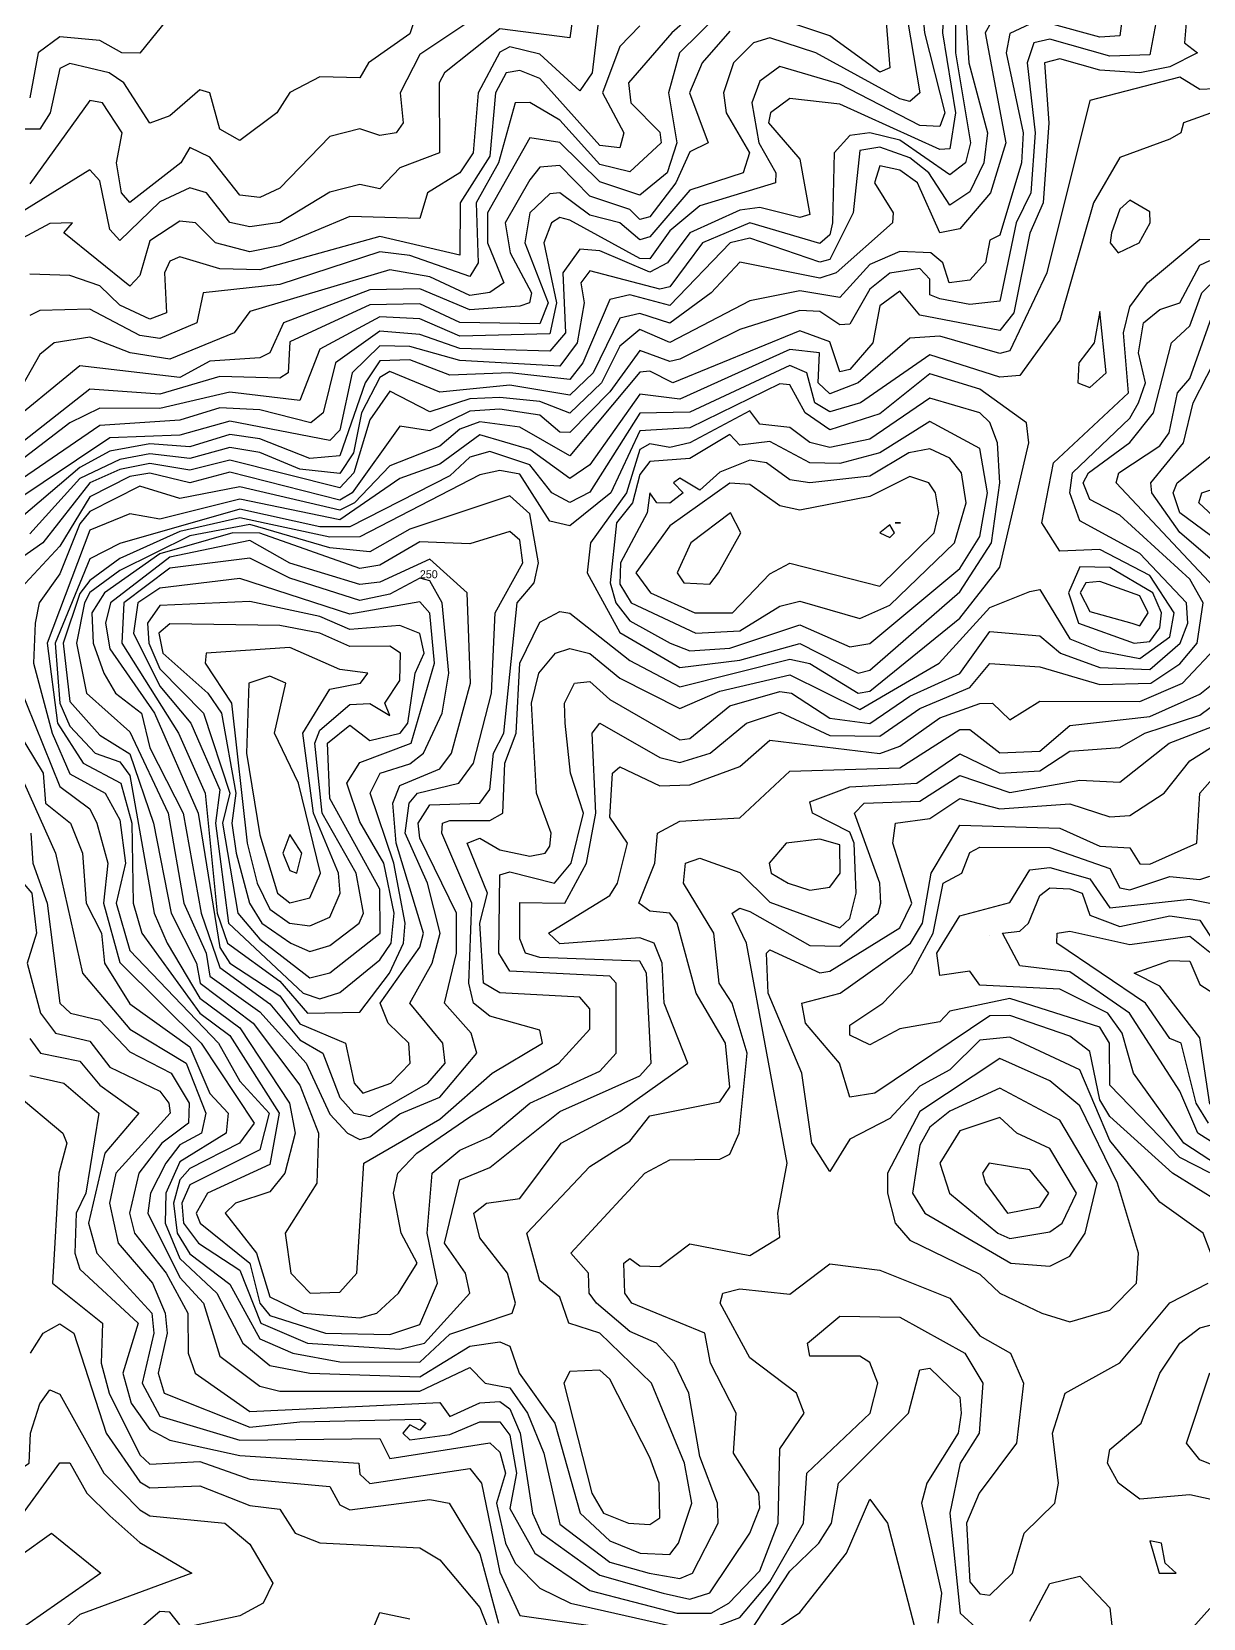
# Model space of a CAD drawing. Header units: metres. Extents: x 310028 to 360472, y 4137098 to 4159193.
# Drawn here: x 314425 to 316183, y 4144065 to 4146444 of the extents above; entities that cross this region are included whole.
import ezdxf

# ---------------------------------------------------------------- set-up
doc = ezdxf.new("R2010")
doc.units = ezdxf.units.M
for name, color, linetype in [('CONTOUR', 254, 'Continuous'), ('CONTOUR_INDEX', 33, 'Continuous'), ('CONTOUR_LABELS', 7, 'Continuous')]:
    doc.layers.add(name, color=color, linetype=linetype)

msp = doc.modelspace()

# ---------------------------------------------------------------- linework, layer by layer
at = {"layer": 'CONTOUR'}
for points, elevation in [([(315697.3, 4146577.5), (315712.5, 4146390.2), (315697.5, 4146383.3), (315622.5, 4146438.2), (315532.5, 4146467.8)], 90), ([(315756.5, 4146532.5), (315764.7, 4146442.5), (315795, 4146322.5), (315787.5, 4146301.9), (315757.5, 4146303.7), (315637.5, 4146365.3), (315547.5, 4146391.8), (315517.5, 4146369.9), (315505.6, 4146337.5), (315516, 4146277.5), (315541.4, 4146232.5), (315541, 4146217.5), (315427.5, 4146182.9), (315382.5, 4146145.5), (315352.5, 4146103.8), (315337.5, 4146103.9), (315232.5, 4146161.7), (315217.5, 4146165.6), (315205.2, 4146157.5), (315193.7, 4146127.5), (315212.3, 4146037.5), (315202.5, 4145991.1), (315067.5, 4145987.8), (315007.5, 4146013.4), (314947.5, 4146016.8), (314857.5, 4145967.9), (314827.5, 4145891.2), (314722.5, 4145903.7), (314617.5, 4145879.3), (314527.5, 4145879.7), (314482.5, 4145857.7), (314392.5, 4145788.6)], 110), ([(315793.9, 4146502.5), (315791.7, 4146442.5), (315811.1, 4146322.5), (315802.5, 4146268.7), (315787.5, 4146267.6), (315637.5, 4146335.4), (315562.5, 4146344), (315533.6, 4146322.5), (315530.7, 4146307.5), (315577.5, 4146253.2), (315592.5, 4146169.9), (315577.5, 4146165.6), (315517.5, 4146180.8), (315487.5, 4146176.6), (315412.5, 4146142.7), (315379.2, 4146097.5), (315352.5, 4146083.8), (315277.5, 4146115.6), (315247.5, 4146118.2), (315222, 4146082.5), (315226, 4145992.5), (315202.5, 4145965.3), (315067.5, 4145969.2), (315007.5, 4145990.2), (314947.5, 4145995), (314881, 4145947.5), (314862.4, 4145872.5), (314844, 4145857.5), (314767.5, 4145877.3), (314707.5, 4145880), (314647.5, 4145861.6), (314527.5, 4145853.7), (314392.5, 4145761.3)], 120), ([(315244.2, 4146517.5), (315232.5, 4146435), (315127.5, 4146448.3), (315044.4, 4146382.5), (315036.3, 4146367.5), (315037.2, 4146262.5), (314977.5, 4146240.3), (314947.5, 4146208.5), (314917.5, 4146215), (314872.5, 4146203.6), (314797.5, 4146158.3), (314752.5, 4146151.5), (314722.5, 4146158.3), (314687.5, 4146202.5), (314662.5, 4146210), (314617.5, 4146188.9), (314557.5, 4146131.1), (314542.5, 4146147.8), (314527.5, 4146220.4), (314512.5, 4146237.3), (314407.5, 4146172.2)], 40), ([(316065.9, 4146502.5), (316057.5, 4146437.8), (316027.5, 4146435.9), (315952.5, 4146456.3)], 160), ([(315442.5, 4146492.8), (315385.4, 4146442.5), (315320.5, 4146367.5), (315324, 4146337.5), (315367.5, 4146293.4), (315369.5, 4146277.5), (315322.5, 4146233.9), (315277.5, 4146245.1), (315217.5, 4146311.5), (315172.5, 4146338), (315150.6, 4146337.5), (315125.6, 4146247.5), (315092.2, 4146187.5), (315094.9, 4146097.5), (315082.5, 4146077.2), (314992.5, 4146108.5), (314947.5, 4146114.3), (314797.5, 4146065.3), (314682.3, 4146052.5), (314673, 4146007.5), (314617.5, 4145984.3), (314587.5, 4145988.4), (314512.5, 4146028.1), (314437.5, 4146026.3), (314422.5, 4146018.5)], 70), ([(315922.5, 4146455.4), (315892.5, 4146441.4), (315887.1, 4146412.5), (315912.3, 4146292.5), (315909.9, 4146247.5), (315877.5, 4146139.2), (315862.5, 4146131.5), (315855.9, 4146097.5), (315832.5, 4146071.6), (315801.6, 4146067.5), (315792.1, 4146097.5), (315774.2, 4146112.5), (315727.5, 4146114.5), (315682.5, 4146095), (315637.5, 4146045.8), (315577.5, 4146055.5), (315502.5, 4146040.6), (315382.5, 4145978.1), (315337.5, 4145997.5), (315307.5, 4145972.5), (315280.2, 4145917.5), (315232.5, 4145872), (315187.5, 4145889.9), (315127.5, 4145895.9), (315082.5, 4145893.8), (315022.5, 4145874), (314962.5, 4145905.4), (314932.5, 4145862.4), (314908.4, 4145782.5), (314887.5, 4145760.1), (314722.5, 4145801.9), (314662.5, 4145786.9), (314602.5, 4145796.5), (314557.5, 4145787.5), (314512.3, 4145767.5), (314442, 4145677.5), (314377.4, 4145632.5)], 160), ([(315810.9, 4146472.5), (315811.2, 4146412.5), (315833.7, 4146277.5), (315826.1, 4146247.5), (315802.5, 4146229.7), (315727.5, 4146281.5), (315682.5, 4146292.7), (315652.5, 4146288.6), (315629.1, 4146262.5), (315626.4, 4146157.5), (315622.5, 4146139.5), (315607.5, 4146126.6), (315502.5, 4146157.4), (315431.3, 4146127.5), (315382.5, 4146061.6), (315367.5, 4146058.3), (315262.5, 4146085.4), (315249.2, 4146067.5), (315254.1, 4146037.5), (315243.6, 4145977.5), (315217.5, 4145942.8), (315067.5, 4145951), (314992.5, 4145972.1), (314947.5, 4145973), (314906.2, 4145932.5), (314887.5, 4145846.9), (314872.5, 4145831.2), (314722.5, 4145860.2), (314647.5, 4145839.4), (314542.5, 4145835.2), (314392.5, 4145734.9)], 130), ([(315826.9, 4146457.5), (315830.8, 4146397.5), (315859.1, 4146292.5), (315853.7, 4146247.5), (315832.5, 4146204.1), (315802.5, 4146184.3), (315771.1, 4146232.5), (315742.5, 4146255.1), (315697.5, 4146271.1), (315667.5, 4146265.9), (315657.5, 4146172.5), (315622.5, 4146102.4), (315607.5, 4146098.7), (315502.5, 4146134.8), (315473, 4146127.5), (315382.5, 4146033.6), (315322.5, 4146049.5), (315292.5, 4146042.4), (315251.8, 4145947.5), (315232.5, 4145922.8), (315142.5, 4145932.8), (315052.5, 4145928.9), (314992.5, 4145951.9), (314947.5, 4145950.4), (314925.6, 4145917.5), (314887.5, 4145808.3), (314842.5, 4145804.2), (314767.5, 4145833.8), (314722.5, 4145840.2), (314662.5, 4145821.9), (314602.5, 4145826.4), (314542.5, 4145815.4), (314497.5, 4145790.5), (314392.5, 4145701.1)], 140), ([(316111.7, 4146457.5), (316102.5, 4146409.3), (316042.5, 4146407.6), (315952.5, 4146432.8), (315928.7, 4146427.5), (315918.3, 4146397.5), (315930.3, 4146292.5), (315924.2, 4146202.5), (315901.9, 4146157.5), (315877.5, 4146040.1), (315832.5, 4146035.1), (315787.5, 4146043.7), (315772.5, 4146049.4), (315772.5, 4146073), (315757.5, 4146088.9), (315712.5, 4146081.9), (315682.5, 4146057.9), (315652.5, 4146005.4), (315637.5, 4146004.5), (315607.5, 4146024.8), (315577.5, 4146025.9), (315487.5, 4145997.8), (315397.5, 4145953), (315382.5, 4145949.7), (315337.5, 4145966.3), (315292.5, 4145904.3), (315232.5, 4145843.3), (315217.5, 4145843.8), (315187.5, 4145869.4), (315127.5, 4145878), (315082.5, 4145875.3), (315022.5, 4145845.9), (314977.5, 4145852.9), (314905.9, 4145752.5), (314887.5, 4145741.9), (314722.5, 4145783.7), (314662.5, 4145767.6), (314602.5, 4145782.1), (314572.5, 4145777.2), (314512.5, 4145746.8), (314467.5, 4145672.7), (314402.6, 4145602.5)], 170), ([(315457.5, 4146471.9), (315396.8, 4146412.5), (315380.4, 4146352.5), (315392.8, 4146277.5), (315378.4, 4146232.5), (315337.5, 4146199.1), (315277.5, 4146219.3), (315217.5, 4146278.3), (315172.5, 4146284.9), (315109, 4146172.5), (315109.2, 4146127.5), (315133.7, 4146067.5), (315112.5, 4146053.2), (315082.5, 4146048.8), (315022.5, 4146076.4), (314962.5, 4146087.1), (314752.5, 4146024.8), (314728.9, 4145992.5), (314632.5, 4145953.1), (314572.9, 4145962.5), (314512.5, 4145985.9), (314458.8, 4145977.5), (314437.5, 4145960.2), (314404.8, 4145902.5)], 80), ([(315002.8, 4146472.5), (314992.5, 4146441), (314930.5, 4146397.5), (314917.5, 4146375), (314857.5, 4146376.6), (314812.5, 4146353.1), (314792.9, 4146322.5), (314737.5, 4146281.2), (314707.5, 4146297.9), (314692.5, 4146352.5), (314677.5, 4146356.9), (314632.5, 4146318.2), (314602.5, 4146306.8), (314563.6, 4146367.5), (314541.5, 4146382.5), (314482.5, 4146396.6), (314467.5, 4146389.2), (314452.8, 4146322.5), (314437.5, 4146298), (314407.5, 4146298.1)], 20), ([(314636.3, 4146472.5), (314587.5, 4146412.1), (314560.3, 4146412.5), (314527.5, 4146431.2), (314467.5, 4146436.6), (314434.8, 4146412.5), (314422.5, 4146345.1)], 10), ([(315097.5, 4146470.1), (315007.5, 4146409.8), (314977.8, 4146352.5), (314982.4, 4146307.5), (314972.1, 4146292.5), (314947.5, 4146288.4), (314917.5, 4146298.7), (314872.5, 4146287), (314797.5, 4146209.6), (314767.5, 4146195.7), (314737.5, 4146198.9), (314692.5, 4146256.1), (314662.5, 4146270.4), (314649, 4146247.5), (314572.5, 4146188), (314559.9, 4146202.5), (314552.3, 4146247.5), (314560.8, 4146292.5), (314531.6, 4146337.5), (314512.5, 4146341.1), (314422.5, 4146216.1)], 30), ([(315337.5, 4146452.8), (315307.5, 4146421.9), (315281.7, 4146352.5), (315313.5, 4146292.5), (315307.5, 4146270.1), (315277.5, 4146273.7), (315187.5, 4146373.8), (315157.5, 4146386.1), (315136.9, 4146382.5), (315121.2, 4146352.5), (315112.5, 4146257.6), (315068.2, 4146187.5), (315067.5, 4146109.2), (314947.5, 4146137.2), (314767.5, 4146087.3), (314707.5, 4146088.6), (314647.5, 4146106.7), (314632.5, 4146099.9), (314624.7, 4146082.5), (314627.6, 4146022.5), (314602.5, 4146013), (314557.5, 4146034.2), (314527.5, 4146063.1), (314482.5, 4146078.7), (314422.5, 4146080.8)], 60), ([(316157.1, 4146457.5), (316154.5, 4146427.5), (316174.1, 4146412.5), (316132.5, 4146391.3), (316087.5, 4146382.3), (316027.5, 4146386.5), (315967.5, 4146403.3), (315944.5, 4146397.5), (315951.2, 4146307.5), (315942.3, 4146187.5), (315922.5, 4146142.2), (315898.5, 4146022.5), (315877.5, 4145995.9), (315757.5, 4146019.3), (315727.5, 4146055.3), (315697.5, 4146033.2), (315686.8, 4145977.5), (315652.5, 4145937.6), (315637.5, 4145933.9), (315622.5, 4145979.3), (315577.5, 4145995.6), (315387.2, 4145917.5), (315352.5, 4145935.3), (315337.5, 4145933.8), (315232.5, 4145808.1), (315157.5, 4145851.1), (315097.5, 4145859.4), (315067.5, 4145848.4), (315037.5, 4145822.9), (314962.5, 4145793.3), (314909.7, 4145737.5), (314887.5, 4145726.5), (314737.5, 4145761.7), (314647.5, 4145744.3), (314587.5, 4145762.7), (314512.5, 4145724.9), (314497.5, 4145706), (314467.5, 4145631.3), (314436.4, 4145587.5), (314430.4, 4145557.5), (314428.1, 4145497.5), (314456.1, 4145392.5), (314482.5, 4145331.4), (314535.5, 4145302.5), (314557.5, 4145262.3), (314566.2, 4145197.5), (314552.2, 4145137.5), (314572.5, 4145066.3), (314705.5, 4144927.5), (314737.5, 4144870.4), (314781.6, 4144822.5), (314767.5, 4144767.6), (314662.5, 4144714.8), (314650.5, 4144687.5), (314653.1, 4144657.5), (314675.6, 4144627.5), (314737.5, 4144587), (314769.1, 4144507.5), (314838.8, 4144477.5)], 180), ([(315472.5, 4146445.2), (315430.8, 4146397.5), (315412.2, 4146352.5), (315439.8, 4146277.5), (315412.5, 4146264.1), (315391.6, 4146217.5), (315352.5, 4146166.5), (315337.5, 4146162.8), (315322.5, 4146177.5), (315262.5, 4146197.7), (315217.5, 4146243.6), (315187.5, 4146241.2), (315172.5, 4146222), (315135.5, 4146157.5), (315142.8, 4146112.5), (315175.2, 4146052.5), (315171.9, 4146037.5), (315157.5, 4146032.8), (315082.5, 4146027.1), (315007.5, 4146058.8), (314932.5, 4146057.1), (314803, 4146007.5), (314782.5, 4145962.7), (314767.5, 4145955.3), (314692.5, 4145949.9), (314647.5, 4145925.8), (314497.5, 4145942.9), (314377.5, 4145845.1)], 90), ([(316222.5, 4146359.4), (316177.5, 4146357.7), (316147.5, 4146376.1), (316012.5, 4146340.9), (315947.9, 4146082.5), (315892.5, 4145965.7), (315877.5, 4145961.7), (315787.5, 4145987.4), (315742.5, 4145984.7), (315664.9, 4145917.5), (315622.5, 4145901.2), (315605.1, 4145917.5), (315607.2, 4145962.5), (315562.5, 4145967.6), (315397.5, 4145893.4), (315337.5, 4145900.5), (315262.5, 4145794.6), (315232.5, 4145774.1), (315172.5, 4145817.6), (315097.5, 4145839.5), (315037.5, 4145795.8), (314977.5, 4145774.2), (314887.5, 4145712.4), (314737.5, 4145743), (314617.5, 4145713.4), (314572.5, 4145721.1), (314512.5, 4145696.5), (314448.6, 4145527.5), (314464, 4145407.5), (314502.3, 4145347.5), (314559.2, 4145317.5), (314575.6, 4145257.5), (314577.6, 4145137.5), (314590.3, 4145092.5), (314677.5, 4144972.6), (314722.5, 4144939), (314796.5, 4144822.5), (314782.5, 4144745.3), (314689.1, 4144702.5), (314672.1, 4144672.5), (314677.9, 4144657.5), (314752.4, 4144597.5), (314767.5, 4144537.7), (314782.5, 4144518.9), (314866, 4144492.5)], 190), ([(316055.2, 4146112.5), (316086.4, 4146127.5), (316103.1, 4146157.5), (316102.5, 4146174.3), (316072.5, 4146191.7), (316057.5, 4146177.9), (316045.1, 4146142.5), (316043, 4146127.5), (316055.2, 4146112.5)], 210), ([(314866, 4144492.5), (314962.5, 4144490.6), (315007.5, 4144505.7), (315034.1, 4144567.5), (315018.4, 4144642.5), (315026.1, 4144732.5), (315067.5, 4144766.9), (315112.5, 4144786.9), (315172.5, 4144837.5), (315277.5, 4144885.3), (315302.2, 4144912.5), (315302.1, 4145017.5), (315292.5, 4145027.8), (315142.5, 4145035.4), (315126.2, 4145062.5), (315127.5, 4145179.7), (315142.5, 4145184.3), (315209.5, 4145167.5), (315234.4, 4145197.5), (315252.9, 4145272.5), (315233.3, 4145332.5), (315225.5, 4145407.5), (315224.6, 4145437.5), (315239.4, 4145467.5), (315262.5, 4145470), (315292.5, 4145442.7), (315397.5, 4145382.3), (315412.5, 4145384.5), (315472.5, 4145433.3), (315547.5, 4145455), (315564.9, 4145452.5), (315622.5, 4145415), (315682.5, 4145406.9), (315742.5, 4145447.6), (315817.5, 4145481.9), (315862.5, 4145544.8), (315937.5, 4145538.1), (315968.6, 4145512.5), (316027.5, 4145491), (316102.5, 4145487.9), (316148, 4145527.5), (316159.4, 4145557.5), (316157.5, 4145587.5), (316087.5, 4145661.5), (315997.5, 4145710.5), (315982.6, 4145752.5), (315986.4, 4145782.5), (316072.5, 4145864.9), (316085.4, 4145887.5), (316096.2, 4145917.5), (316085.3, 4145962.5), (316093.2, 4146007.5), (316117.5, 4146027.8), (316147.5, 4146037.4), (316177.5, 4146094), (316192.5, 4146101.2)], 190), ([(314838.8, 4144477.5), (314977.5, 4144468.7), (315014.6, 4144477.5), (315082.7, 4144552.5), (315075.8, 4144582.5), (315044.7, 4144627.5), (315067.5, 4144722.6), (315112.5, 4144741.1), (315217.5, 4144824.7), (315337.5, 4144878.5), (315354.4, 4144897.5), (315347.3, 4145032.5), (315337.5, 4145050.4), (315187.5, 4145055.9), (315166.2, 4145062.5), (315157.5, 4145084), (315157.5, 4145138.3), (315224.9, 4145137.5), (315257.3, 4145197.5), (315271.5, 4145272.5), (315266, 4145392.5), (315277.5, 4145407.2), (315367.5, 4145355.7), (315397.5, 4145348.2), (315443, 4145362.5), (315497.4, 4145407.5), (315547.5, 4145423.9), (315622.5, 4145388.9), (315697.5, 4145387.9), (315757.5, 4145429.4), (315832.5, 4145460.7), (315862.5, 4145496.8), (315937.5, 4145491.7), (316027.5, 4145465.3), (316103.9, 4145467.5), (316147.5, 4145496.2), (316173.3, 4145527.5), (316182.7, 4145587.5), (316162.5, 4145623), (316057.5, 4145719), (316012.5, 4145742.9), (316002.7, 4145767.5), (316010.3, 4145782.5), (316072.5, 4145828.1), (316108.2, 4145872.5), (316135.1, 4145977.5), (316162.5, 4146003.2), (316180.5, 4146052.5), (316192.5, 4146064.7)], 180), ([(315994.3, 4145917.5), (316012.5, 4145910.8), (316036.8, 4145932.5), (316027.5, 4146024.7), (316018.8, 4145977.5), (315996, 4145947.5), (315994.3, 4145917.5)], 210), ([(316207.1, 4145602.5), (316052, 4145767.5), (316056, 4145782.5), (316117.5, 4145823.4), (316131.3, 4145842.5), (316144.2, 4145902.5), (316162.5, 4145924.1), (316197.3, 4146022.5)], 170), ([(316237.5, 4145616.3), (316147.5, 4145693.2), (316105.5, 4145752.5), (316103.8, 4145767.5), (316153.2, 4145827.5), (316167.7, 4145887.5), (316229.1, 4146007.5)], 160), ([(314843, 4144552.5), (314887.5, 4144553.9), (314912.9, 4144582.5), (314923.6, 4144747.5), (315037.5, 4144813.7), (315116.2, 4144882.5), (315191.4, 4144927.5), (315187.5, 4144947), (315112.5, 4144968.1), (315087.9, 4144987.5), (315080.8, 4145017.5), (315085.4, 4145137.5), (315040.5, 4145242.5), (315041.7, 4145257.5), (315052.5, 4145261.3), (315112.5, 4145261.2), (315131.9, 4145272.5), (315135.2, 4145347.5), (315152.1, 4145392.5), (315157.6, 4145497.5), (315187.5, 4145558.9), (315217.5, 4145574.6), (315232.5, 4145572.4), (315322.5, 4145501.4), (315397.5, 4145461.6), (315562.5, 4145503.5), (315592.5, 4145496.9), (315664.9, 4145452.5), (315682.5, 4145455.3), (315817.5, 4145564.8), (315877.5, 4145641.1), (315921.2, 4145827.5), (315917.4, 4145857.5), (315847.5, 4145908.1), (315772.5, 4145931.2), (315697.5, 4145871.1), (315622.5, 4145847.3), (315585.4, 4145872.5), (315562.5, 4145914.8), (315547.5, 4145916.2), (315412.5, 4145850.2), (315337.5, 4145845.8), (315293.8, 4145752.5), (315232.5, 4145703), (315202.5, 4145710.3), (315157.5, 4145780.5), (315127.5, 4145786.4), (315097.5, 4145779.7), (314917.5, 4145686.8), (314872.5, 4145686.1), (314737.5, 4145715.4), (314647.5, 4145694.5), (314557.5, 4145654.4), (314512.5, 4145621.3), (314497.5, 4145601.9), (314472.5, 4145527.5), (314482.5, 4145439.8), (314527.5, 4145389.4), (314572.5, 4145361.1), (314608.2, 4145257.5), (314634.3, 4145122.5), (314672.7, 4145047.5), (314677.9, 4145017.5), (314757.3, 4144957.5), (314827.5, 4144864.5), (314855.4, 4144792.5), (314852.8, 4144717.5), (314805.6, 4144642.5), (314814.2, 4144582.5), (314843, 4144552.5)], 210), ([(315665.2, 4145482.5), (315682.5, 4145487), (315817.5, 4145604.1), (315865, 4145677.5), (315877.7, 4145767.5), (315874.1, 4145827.5), (315862.5, 4145858.1), (315847.5, 4145872.5), (315772.5, 4145894.7), (315682.5, 4145833), (315622.5, 4145820.7), (315592.5, 4145828.4), (315562.5, 4145850.6), (315517.5, 4145855.7), (315502.5, 4145875.8), (315412.5, 4145827.7), (315382.5, 4145820.9), (315352.5, 4145826.4), (315337.5, 4145817.8), (315317.4, 4145752.5), (315263.6, 4145677.5), (315258.6, 4145632.5), (315307.5, 4145543.4), (315397.5, 4145490.9), (315487.5, 4145501.8), (315577.5, 4145526.8), (315665.2, 4145482.5)], 220), ([(315383, 4145527.5), (315412.5, 4145515.9), (315472.5, 4145520), (315577.5, 4145554.8), (315652.5, 4145521.6), (315682.5, 4145526.9), (315817.5, 4145639), (315847.5, 4145687.2), (315859.1, 4145752.5), (315847.5, 4145819.2), (315772.5, 4145859.8), (315697.5, 4145812.8), (315637.5, 4145796.8), (315592.5, 4145797.7), (315532.5, 4145829.5), (315487.5, 4145824.2), (315472.5, 4145840.1), (315412.5, 4145804.4), (315352.5, 4145799.9), (315337.5, 4145780.1), (315326.5, 4145737.5), (315302.6, 4145707.5), (315292.8, 4145617.5), (315301.5, 4145587.5), (315322.5, 4145560.7), (315383, 4145527.5)], 230), ([(315421.6, 4145542.5), (315487.5, 4145545.9), (315547.5, 4145582.5), (315577.5, 4145590.2), (315667.5, 4145564.4), (315712.5, 4145584.4), (315809.6, 4145677.5), (315827.1, 4145737.5), (315819.8, 4145782.5), (315802.5, 4145804.7), (315772.5, 4145818.7), (315740.9, 4145812.5), (315682.5, 4145777.6), (315592.5, 4145767.6), (315562.5, 4145772), (315527.6, 4145797.5), (315502.5, 4145801.9), (315457.5, 4145783.9), (315427.5, 4145756.7), (315397.5, 4145774.5), (315387.9, 4145767.5), (315402.4, 4145752.5), (315382.5, 4145737.2), (315362.9, 4145737.5), (315352.5, 4145752.7), (315348.4, 4145722.5), (315308.6, 4145647.5), (315307.5, 4145615.8), (315324.6, 4145587.5), (315421.6, 4145542.5)], 240), ([(316252.5, 4145666.9), (316175.9, 4145737.5), (316180.4, 4145752.5), (316226.3, 4145767.5)], 140), ([(314898.8, 4144792.5), (314917.5, 4144782.9), (314932.5, 4144786.8), (314977.5, 4144821.3), (315037.5, 4144846.6), (315093, 4144912.5), (315084.5, 4144942.5), (315044.7, 4144987.5), (315062.5, 4145062.5), (315062.3, 4145122.5), (315007.5, 4145234.9), (315005.2, 4145257.5), (315022.5, 4145284.6), (315097.5, 4145287.3), (315112.5, 4145307.8), (315118, 4145362.5), (315133.3, 4145392.5), (315153.3, 4145587.5), (315178.8, 4145617.5), (315185.4, 4145647.5), (315172.5, 4145721), (315142.5, 4145748.3), (314992.5, 4145698), (314932.5, 4145664.3), (314872.5, 4145670.4), (314752.5, 4145705), (314662.5, 4145688.1), (314557.5, 4145636.4), (314512.5, 4145603), (314504.7, 4145587.5), (314492.6, 4145527.5), (314507.3, 4145452.5), (314572.5, 4145394.3), (314629.8, 4145272.5), (314653.3, 4145137.5), (314687.2, 4145062.5), (314692.5, 4145027.7), (314767.5, 4144974.6), (314836.9, 4144897.5), (314872.5, 4144821), (314898.8, 4144792.5)], 220), ([(315403.6, 4145617.5), (315442.5, 4145615.5), (315455.7, 4145632.5), (315489, 4145692.5), (315473.7, 4145722.5), (315413.9, 4145677.5), (315393.3, 4145632.5), (315403.6, 4145617.5)], 260), ([(314908.7, 4144822.5), (314932.5, 4144817.5), (315019.4, 4144867.5), (315045.3, 4144897.5), (315041.8, 4144927.5), (314992.3, 4144987.5), (315026, 4145047.5), (315038.1, 4145092.5), (315018.8, 4145167.5), (314985.3, 4145242.5), (314991.6, 4145287.5), (315004.2, 4145302.5), (315066.1, 4145317.5), (315088.1, 4145347.5), (315114.8, 4145452.5), (315120.7, 4145572.5), (315162, 4145647.5), (315157.5, 4145681.8), (315142.5, 4145694.9), (315082.5, 4145676.3), (315007.5, 4145679), (314947.5, 4145644.4), (314917.5, 4145639.2), (314767.5, 4145692.4), (314727.2, 4145692.5), (314617.5, 4145661.2), (314534.5, 4145602.5), (314515.7, 4145572.5), (314517.6, 4145527.5), (314533.3, 4145482.5), (314550.9, 4145452.5), (314590, 4145422.5), (314602.5, 4145370.1), (314652.6, 4145272.5), (314679.7, 4145122.5), (314707.5, 4145040.8), (314782.5, 4144986.4), (314827.5, 4144932.6), (314862.1, 4144912.5), (314887.5, 4144846), (314908.7, 4144822.5)], 230), ([(315697.6, 4145692.5), (315712.5, 4145685.9), (315719.7, 4145692.5), (315712.5, 4145704.6), (315697.6, 4145692.5)], 260), ([(315720.5, 4145707.5), (315728.4, 4145707.5), (315720.5, 4145707.5)], 260), ([(314921.8, 4144852.5), (314964.2, 4144867.5), (314993, 4144897.5), (314991.1, 4144927.5), (314960.2, 4144957.5), (314947.9, 4144987.5), (315007.5, 4145071.2), (315013.1, 4145092.5), (314971.9, 4145227.5), (314967, 4145287.5), (314977.5, 4145314), (315037.5, 4145338.8), (315055.1, 4145362.5), (315083.7, 4145467.5), (315078.4, 4145602.5), (315022.5, 4145653.3), (314947.5, 4145618.7), (314917.5, 4145615.2), (314812.5, 4145647.4), (314752.5, 4145681), (314632.5, 4145656.1), (314543.3, 4145587.5), (314535.8, 4145557.5), (314542.5, 4145518.7), (314609.4, 4145422.5), (314675.1, 4145272.5), (314707.5, 4145070.8), (314722.5, 4145047.6), (314797.5, 4144998.5), (314827.5, 4144956.6), (314896, 4144927.5), (314908.8, 4144867.5), (314921.8, 4144852.5)], 240), ([(316079.1, 4145527.5), (316102.5, 4145529.7), (316117.5, 4145550.4), (316119.9, 4145572.5), (316107.2, 4145602.5), (316042.5, 4145640.6), (315997.5, 4145641.8), (315980.5, 4145602.5), (315995.3, 4145557.5), (316079.1, 4145527.5)], 210), ([(314832.3, 4145002.5), (314857.5, 4144993.8), (314887.5, 4145003.2), (314947.5, 4145052.2), (314964.6, 4145077.5), (314969.2, 4145122.5), (314953.7, 4145197.5), (314917.5, 4145259.4), (314898.2, 4145317.5), (314917.5, 4145348.5), (314994.5, 4145377.5), (315029.4, 4145497.5), (315022.5, 4145572.2), (315007.5, 4145589.2), (314902.5, 4145570.7), (314737.5, 4145624), (314617.5, 4145609.9), (314584.4, 4145587.5), (314578, 4145542.5), (314617.5, 4145462.8), (314664, 4145407.5), (314707.5, 4145307.4), (314701.2, 4145257.5), (314720.6, 4145107.5), (314832.3, 4145002.5)], 260), ([(316075.3, 4145557.5), (316087.5, 4145553.5), (316099.9, 4145572.5), (316087.5, 4145598.4), (316027.5, 4145619.8), (316006.3, 4145617.5), (315998.2, 4145602.5), (316012.5, 4145574.7), (316075.3, 4145557.5)], 220), ([(314833.5, 4145032.5), (314842.5, 4145025.3), (314872.5, 4145032.9), (314948.1, 4145092.5), (314947.5, 4145158.5), (314872.5, 4145294.5), (314868.9, 4145377.5), (314902.5, 4145404.3), (314932.5, 4145381.3), (314978.1, 4145392.5), (314989.5, 4145407.5), (315000.7, 4145482.5), (315013.9, 4145512.5), (315007.5, 4145541.8), (314977.5, 4145553.9), (314902.5, 4145547.6), (314857.5, 4145567.2), (314752.5, 4145589.8), (314617.5, 4145583.8), (314599, 4145557.5), (314600.8, 4145527.5), (314617.5, 4145489), (314683.1, 4145422.5), (314722.3, 4145302.5), (314711.4, 4145257.5), (314734.6, 4145122.5), (314767.5, 4145083.6), (314833.5, 4145032.5)], 270), ([(314814, 4145077.5), (314842.5, 4145064.7), (314872.5, 4145074), (314916.3, 4145107.5), (314923.1, 4145122.5), (314911.8, 4145182.5), (314860.9, 4145272.5), (314849.9, 4145377.5), (314857.5, 4145397), (314902.5, 4145435.5), (314932.5, 4145436.7), (314962.5, 4145419), (314954.9, 4145437.5), (314977.5, 4145471.1), (314978.3, 4145512.5), (314962.5, 4145523), (314902.5, 4145522.2), (314857.5, 4145542.2), (314797.5, 4145554), (314632.5, 4145556.4), (314615.9, 4145542.5), (314622.1, 4145512.5), (314689.4, 4145452.5), (314710.2, 4145422.5), (314731.3, 4145302.5), (314725.5, 4145257.5), (314731.9, 4145212.5), (314751.8, 4145137.5), (314770.6, 4145107.5), (314814, 4145077.5)], 280), ([(314817.1, 4144462.5), (314887.5, 4144449.7), (315007.5, 4144448.9), (315052.5, 4144490.8), (315145.9, 4144522.5), (315150.8, 4144537.5), (315138.9, 4144582.5), (315097.5, 4144635.4), (315088.3, 4144672.5), (315107.3, 4144687.5), (315157.5, 4144694.5), (315219.6, 4144777.5), (315307.5, 4144824.7), (315409.7, 4144897.5), (315373.9, 4144987.5), (315371, 4145047.5), (315359.2, 4145077.5), (315337.5, 4145085.3), (315217.5, 4145076.3), (315200.6, 4145092.5), (315292.5, 4145149), (315303.9, 4145167.5), (315319, 4145227.5), (315292.5, 4145266.1), (315296.3, 4145332.5), (315307.5, 4145341.8), (315367.5, 4145313.2), (315412.5, 4145315), (315487.5, 4145342.3), (315532.5, 4145381.7), (315697.5, 4145362), (315727.5, 4145372.6), (315787.5, 4145415.4), (315847.5, 4145436.7), (315866.4, 4145437.5), (315892.5, 4145412.5), (315937.5, 4145440.1), (316087.5, 4145440), (316151.6, 4145467.5), (316208.1, 4145527.5)], 170), ([(314811.8, 4145107.5), (314842.5, 4145103.6), (314872.5, 4145116.6), (314888.1, 4145152.5), (314885.3, 4145182.5), (314848.2, 4145272.5), (314832, 4145392.5), (314872.5, 4145458.4), (314918.7, 4145467.5), (314929.3, 4145482.5), (314887.5, 4145487.7), (314812.5, 4145520.7), (314687, 4145512.5), (314685.3, 4145497.5), (314724.9, 4145437.5), (314748.5, 4145227.5), (314763.3, 4145167.5), (314782.5, 4145128.2), (314811.8, 4145107.5)], 290), ([(314405.1, 4145467.5), (314467.5, 4145312.3), (314512.5, 4145278.6), (314523.1, 4145257.5), (314539.7, 4145197.5), (314532.8, 4145137.5), (314557.5, 4145048.2), (314679.3, 4144927.5), (314758.9, 4144807.5), (314737, 4144777.5), (314662.5, 4144739.7), (314647.5, 4144722.6), (314637.9, 4144687.5), (314643.7, 4144642.5), (314662.5, 4144611.6), (314722.5, 4144566.1), (314767.5, 4144484.2), (314817.1, 4144462.5)], 170), ([(315337.8, 4144162.5), (315382.5, 4144160.5), (315395.6, 4144177.5), (315415.7, 4144237.5), (315404.6, 4144297.5), (315355, 4144417.5), (315277.5, 4144492.4), (315230.9, 4144507.5), (315217.5, 4144546.7), (315187.5, 4144571.2), (315168.2, 4144642.5), (315262.5, 4144742.7), (315322.5, 4144780.6), (315352.5, 4144818.6), (315457.5, 4144839.2), (315472.5, 4144861.4), (315466.1, 4144927.5), (315422.2, 4145002.5), (315393.6, 4145107.5), (315382.5, 4145122.6), (315352.5, 4145125.5), (315336.1, 4145137.5), (315359.9, 4145197.5), (315364.1, 4145242.5), (315397.5, 4145260.2), (315487.5, 4145265.4), (315562.5, 4145335.2), (315727.5, 4145340.4), (315817.5, 4145397.9), (315832.5, 4145397.8), (315877.5, 4145362.8), (315937.5, 4145365.2), (315982.5, 4145403.8), (316102.5, 4145417.5), (316177.5, 4145450.6), (316207.5, 4145474.7)], 160), ([(314379.2, 4145437.5), (314442.3, 4145332.5), (314446.1, 4145287.5), (314483.5, 4145257.5), (314501.5, 4145212.5), (314507, 4145137.5), (314530.1, 4145092.5), (314534.4, 4145047.5), (314572.5, 4144986.4), (314662.5, 4144921.8), (314692.5, 4144852), (314720.2, 4144822.5), (314716.8, 4144792.5), (314647.5, 4144749.5), (314626.4, 4144702.5), (314625.7, 4144657.5), (314647.5, 4144604.5), (314702.9, 4144552.5), (314742, 4144477.5), (314782.5, 4144444), (314842.5, 4144432.4), (315007.5, 4144427.3), (315082.5, 4144472.9), (315127.5, 4144479.7), (315142.5, 4144472.8), (315156.3, 4144432.5), (315209.8, 4144357.5), (315247.8, 4144222.5), (315292.5, 4144181.3), (315337.8, 4144162.5)], 160), ([(316194.1, 4144612.5), (316182.4, 4144642.5), (316117.5, 4144688.9), (316042.5, 4144781.3), (315997.5, 4144887.2), (315892.5, 4144936.3), (315847.5, 4144931.9), (315802.5, 4144887.2), (315757.5, 4144862.8), (315712.5, 4144814.4), (315652.5, 4144783.7), (315622.5, 4144734.9), (315595.5, 4144777.5), (315580.7, 4144882.5), (315530.2, 4145002.5), (315527.3, 4145062.5), (315532.5, 4145067.3), (315607.5, 4145032.9), (315622.5, 4145035.6), (315727.5, 4145100.2), (315745.5, 4145137.5), (315717, 4145227.5), (315720.9, 4145257.5), (315772.5, 4145264.5), (315817.5, 4145294.2), (315877.5, 4145278.7), (315982.5, 4145286.5), (316042.5, 4145266.7), (316072.5, 4145268.6), (316124.2, 4145302.5), (316162.5, 4145350.8), (316299.8, 4145437.5)], 130), ([(315372.4, 4144102.5), (315412.5, 4144093.4), (315442.5, 4144103.1), (315502.7, 4144192.5), (315517.5, 4144230.6), (315515.8, 4144252.5), (315478.2, 4144312.5), (315481.9, 4144372.5), (315443.6, 4144447.5), (315434.9, 4144492.5), (315325.4, 4144537.5), (315314.9, 4144552.5), (315313.5, 4144597.5), (315322.5, 4144604.4), (315337.5, 4144593.3), (315367.5, 4144592.6), (315412.5, 4144626.5), (315502.5, 4144609.2), (315547.5, 4144636.4), (315544.4, 4144672.5), (315558.3, 4144747.5), (315497.4, 4145077.5), (315476, 4145122.5), (315487.5, 4145130.1), (315502.5, 4145124.9), (315592.5, 4145073.8), (315637.5, 4145072.7), (315694.8, 4145122.5), (315699.1, 4145137.5), (315697.5, 4145167.5), (315659.5, 4145272.5), (315673.9, 4145287.5), (315757.5, 4145290.3), (315817.5, 4145328.8), (315892.5, 4145303.5), (315997.5, 4145321.7), (316057.5, 4145318.7), (316131.7, 4145377.5), (316209.7, 4145407.5)], 140), ([(316207.5, 4144688.3), (316136.7, 4144732.5), (316042.5, 4144817.6), (316027.5, 4144842.4), (316012.5, 4144914.9), (315982.5, 4144937.8), (315892.5, 4144969), (315862.5, 4144968.6), (315690.2, 4144852.5), (315652.5, 4144846.2), (315636.9, 4144897.5), (315585.8, 4144957.5), (315580.7, 4144987.5), (315637.8, 4145002.5), (315743.5, 4145077.5), (315761.5, 4145107.5), (315774.5, 4145182.5), (315817.5, 4145254.4), (315967.5, 4145249.7), (316027.5, 4145223), (316072.5, 4145220.5), (316087.5, 4145196.1), (316102.5, 4145196), (316172.9, 4145227.5), (316177.3, 4145302.5), (316207.5, 4145336.3)], 120), ([(314424.2, 4145242.5), (314426.8, 4145197.5), (314448.7, 4145137.5), (314467.4, 4144987.5), (314483.6, 4144972.5), (314527.5, 4144961.7), (314572.5, 4144914.2), (314634.7, 4144882.5), (314661.6, 4144837.5), (314660.7, 4144807.5), (314620.3, 4144777.5), (314586, 4144732.5), (314571.9, 4144672.5), (314579.6, 4144642.5), (314627, 4144582.5), (314659.4, 4144522.5), (314660.1, 4144462.5), (314670.4, 4144432.5), (314752.5, 4144374.9), (315037.5, 4144388.6), (315052.5, 4144367.7), (315097.5, 4144387.9), (315127.5, 4144390), (315142.5, 4144379), (315158, 4144342.5), (315176.5, 4144222.5), (315190, 4144192.5), (315277.5, 4144129.5), (315372.4, 4144102.5)], 140), ([(314822.9, 4145182.5), (314830.4, 4145212.5), (314812.5, 4145240.2), (314801.8, 4145212.5), (314812.5, 4145186.4), (314822.9, 4145182.5)], 310), ([(315560, 4145167.5), (315592.5, 4145156.7), (315622.5, 4145161.3), (315638.2, 4145182.5), (315637.5, 4145224.8), (315607.5, 4145233.4), (315557.2, 4145227.5), (315531.5, 4145197.5), (315534.7, 4145182.5), (315560, 4145167.5)], 160), ([(316192.5, 4144732.9), (316147.5, 4144756.2), (316042.5, 4144864.3), (316041.8, 4144927.5), (316027.5, 4144951.6), (315892.5, 4144994.6), (315802.5, 4144975.6), (315787.5, 4144959.5), (315727.5, 4144949), (315682.5, 4144924.7), (315652.5, 4144939.2), (315652.5, 4144954.5), (315701.9, 4144987.5), (315744.8, 4145032.5), (315777.6, 4145092.5), (315792.6, 4145167.5), (315820.6, 4145182.5), (315832.5, 4145213.3), (315847.5, 4145221.4), (315952.5, 4145220.6), (316042.5, 4145189.2), (316057.5, 4145160.3), (316072.5, 4145157.2), (316132.5, 4145177.3), (316177.5, 4145172.9), (316192.5, 4145178.1)], 110), ([(314387.2, 4145197.5), (314425.7, 4145152.5), (314432.4, 4145092.5), (314418.5, 4145047.5), (314438.6, 4144972.5), (314460.8, 4144942.5), (314512.5, 4144930.2), (314542.5, 4144891.6), (314617.5, 4144855.5), (314631, 4144837.5), (314632.9, 4144822.5), (314551.4, 4144732.5), (314542.2, 4144687.5), (314555.2, 4144627.5), (314606.5, 4144567.5), (314625.3, 4144522.5), (314628.5, 4144492.5), (314614.8, 4144432.5), (314623.8, 4144402.5), (314752.5, 4144351.7), (314827.5, 4144359.8), (315007.5, 4144363.6), (315016.5, 4144357.5), (315007.5, 4144347.1), (314992.5, 4144355.2), (314982, 4144342.5), (314992.5, 4144332.4), (315052.5, 4144340.5), (315097.5, 4144359.5), (315127.5, 4144359.4), (315142.5, 4144339.7), (315152.3, 4144282.5), (315142.5, 4144229.7), (315179.8, 4144162.5), (315262.5, 4144106.6), (315393.5, 4144072.5)], 130), ([(316267.5, 4144733.3), (316174.6, 4144792.5), (316147.5, 4144855.2), (316072.1, 4144972.5), (315982.5, 4145034.2), (315907.5, 4145043.3), (315881.5, 4145092.5), (315907.5, 4145095.4), (315920.3, 4145107.5), (315937.5, 4145149), (315952.5, 4145160.5), (315982.5, 4145158.7), (316001.1, 4145152.5), (316012.5, 4145119.6), (316057.5, 4145102.4), (316132.5, 4145118.2), (316177.5, 4145112.1), (316222.5, 4145043.1)], 90), ([(316190.4, 4144807.5), (316171.8, 4144837.5), (316149.5, 4144927.5), (316132.5, 4144934.2), (316096.1, 4144987.5), (315962.8, 4145077.5), (315963.6, 4145092.5), (315982.5, 4145095.2), (316072.5, 4145075.3), (316162.5, 4145087.9), (316192.5, 4145064)], 80), ([(315862.5, 4145089.2), (315862.5, 4145089.2)], 90), ([(316192.5, 4144835.9), (316177.5, 4144935.3), (316117.5, 4145012.9), (316078.9, 4145032.5), (316132.5, 4145051.3), (316162.5, 4145050.3), (316177.5, 4145015.4), (316244.4, 4144972.5)], 70), ([(314422.5, 4144934.4), (314438.6, 4144912.5), (314497.5, 4144900.2), (314527.5, 4144864.6), (314585.9, 4144822.5), (314535, 4144762.5), (314510.6, 4144657.5), (314523.2, 4144612.5), (314605.5, 4144522.5), (314608.7, 4144492.5), (314590.8, 4144417.5), (314617.5, 4144368.2), (314737.5, 4144331.9), (314947.5, 4144334.7), (314962.5, 4144304.7), (315112.5, 4144328), (315127.5, 4144314.3), (315136, 4144282.5), (315122.3, 4144237.5), (315136.2, 4144177.5), (315150.7, 4144147.5), (315187.5, 4144110.1), (315233.4, 4144087.5), (315397.5, 4144050.6)], 120), ([(315940.3, 4144522.5), (315982.5, 4144509.6), (316042.5, 4144527.2), (316082.3, 4144567.5), (316085.7, 4144612.5), (316054, 4144717.5), (315997.5, 4144833.4), (315952.5, 4144870.8), (315877.5, 4144904.3), (315757.5, 4144825.1), (315709, 4144732.5), (315709.1, 4144702.5), (315720.5, 4144657.5), (315742.5, 4144632), (315847.5, 4144581.2), (315877.4, 4144552.5), (315940.3, 4144522.5)], 140), ([(314422.5, 4144878.9), (314473.6, 4144867.5), (314525.9, 4144822.5), (314506.3, 4144702.5), (314492, 4144672.5), (314489.8, 4144612.5), (314497.5, 4144588.7), (314585.1, 4144507.5), (314562.1, 4144432.5), (314574.6, 4144387.5), (314602.5, 4144348.2), (314632.5, 4144332), (314737.5, 4144309), (314915.8, 4144297.5), (314917.5, 4144281.3), (314932.5, 4144266.9), (315082.5, 4144289.6), (315100.1, 4144267.5), (315127.5, 4144134.3), (315157.5, 4144069.2), (315457.5, 4144026.7)], 110), ([(315874.3, 4144642.5), (315892.5, 4144634.4), (315952.5, 4144644.4), (315970.9, 4144657.5), (315992.5, 4144702.5), (315952.5, 4144769.5), (315902.9, 4144792.5), (315877.5, 4144816.2), (315817.5, 4144795.8), (315787.4, 4144747.5), (315801.9, 4144702.5), (315874.3, 4144642.5)], 160), ([(315889.1, 4144672.5), (315937.5, 4144681.8), (315951.1, 4144702.5), (315922.5, 4144737.6), (315861.5, 4144747.5), (315851.7, 4144732.5), (315856, 4144717.5), (315889.1, 4144672.5)], 170), ([(315393.5, 4144072.5), (315444.5, 4144072.5), (315470.9, 4144087.5), (315517.5, 4144136), (315544.8, 4144207.5), (315547.5, 4144318.9), (315584, 4144372.5), (315572.4, 4144402.5), (315502.5, 4144455.5), (315458.2, 4144537.5), (315462, 4144552.5), (315487.5, 4144558.8), (315562.5, 4144551.2), (315622.5, 4144596.3), (315697.5, 4144586.9), (315802.5, 4144545.1), (315847.5, 4144488.4), (315893.5, 4144462.5), (315912.9, 4144417.5), (315902.6, 4144327.5), (315846.5, 4144252.5), (315827.3, 4144207.5), (315832.5, 4144119.7), (315847.5, 4144101.7), (315862.5, 4144099.6), (315896.3, 4144132.5), (315913.8, 4144192.5), (315959.9, 4144237.5), (315965.5, 4144267.5), (315956.6, 4144342.5), (315975.3, 4144402.5), (316057.5, 4144448.1), (316132.5, 4144537.9), (316189.9, 4144567.5)], 130), ([(314423.4, 4144462.5), (314442.5, 4144492.5), (314467.5, 4144506.5), (314488.6, 4144492.5), (314537.2, 4144342.5), (314587.5, 4144269.7), (314602.5, 4144260.5), (314677.5, 4144263.6), (314752.5, 4144234.3), (314797.5, 4144228.7), (314820.4, 4144192.5), (314857.5, 4144177.9), (315007.5, 4144170.6), (315037.5, 4144152.8), (315097.5, 4144081.1), (315118.4, 4144027.5)], 90), ([(315442.5, 4144049.4), (315487.5, 4144066), (315532.5, 4144119.6), (315582.8, 4144207.5), (315587.8, 4144282.5), (315682.9, 4144372.5), (315694.5, 4144417.5), (315682.5, 4144448.8), (315667.5, 4144458.2), (315592.5, 4144457.8), (315588.8, 4144477.5), (315637.5, 4144518.2), (315727.5, 4144516.6), (315825.2, 4144462.5), (315851.9, 4144417.5), (315846.6, 4144342.5), (315817.9, 4144297.5), (315802.7, 4144222.5), (315818, 4144072.5), (315847.5, 4144045.9)], 120), ([(316219.7, 4144237.5), (316162.5, 4144249.9), (316087.5, 4144243.6), (316055.6, 4144267.5), (316038.9, 4144297.5), (316042.5, 4144318.2), (316089.6, 4144357.5), (316117.3, 4144432.5), (316147.7, 4144477.5), (316177.5, 4144500.5), (316237.5, 4144516.1)], 120), ([(315320.5, 4144207.5), (315352.5, 4144205.5), (315367.5, 4144215.8), (315366.3, 4144267.5), (315352.5, 4144306.1), (315292.5, 4144423.4), (315277.5, 4144437.1), (315232.5, 4144435.3), (315223.5, 4144417.5), (315265.6, 4144252.5), (315283.1, 4144222.5), (315320.5, 4144207.5)], 170), ([(315502.5, 4144044), (315562.5, 4144135.5), (315606.2, 4144177.5), (315625.1, 4144207.5), (315635.3, 4144267.5), (315740.4, 4144372.5), (315757.5, 4144437.5), (315772.5, 4144439.9), (315817.5, 4144396.7), (315819.7, 4144372.5), (315815.2, 4144342.5), (315768.1, 4144267.5), (315759.8, 4144237.5), (315790, 4144102.5), (315784.5, 4144057.5)], 110), ([(316263.7, 4144267.5), (316177.5, 4144302.7), (316157.3, 4144327.5), (316192.5, 4144433.2)], 110), ([(313462.5, 4144036.7), (313564.2, 4144102.5), (313642.5, 4144194.7), (313867.5, 4144250.4), (313942.5, 4144278.4), (314167.5, 4144260.8), (314302.5, 4144237.1), (314332.5, 4144240.8), (314421.5, 4144297.5), (314423.4, 4144342.5), (314437.5, 4144386.4), (314452.5, 4144407.6), (314467.5, 4144401.1), (314533.7, 4144282.5), (314587.5, 4144227.7), (314602.5, 4144218.4), (314715.1, 4144207.5), (314752.5, 4144175.9), (314786.9, 4144117.5), (314772.5, 4144087.5), (314737.5, 4144068.6), (314662.5, 4144052.8)], 80), ([(313582.5, 4144065), (313642.5, 4144152.7), (313717.5, 4144186.9), (313912.5, 4144229), (313987.5, 4144235.7), (314182.5, 4144205), (314242.5, 4144208), (314332.5, 4144196.9), (314407.5, 4144215.4), (314467.5, 4144298.2), (314482.5, 4144297.9), (314507.9, 4144252.5), (314542.5, 4144218.4), (314587.5, 4144178.4), (314665.4, 4144132.5), (314497.5, 4144070.7), (314449.5, 4144027.5)], 70), ([(313597.5, 4144035.9), (313642.5, 4144103.7), (313687.5, 4144133.4), (313747.5, 4144156.4), (313912.5, 4144180.9), (313957.5, 4144173.2), (314017.5, 4144179), (314047.5, 4144161.9), (314182.5, 4144146.7), (314332.5, 4144149.3), (314407.5, 4144158.8), (314454.8, 4144192.5), (314529, 4144132.5), (314378.7, 4144027.5)], 60), ([(316116.7, 4144132.5), (316141.9, 4144132.5), (316125.4, 4144147.5), (316119.8, 4144177.5), (316102.5, 4144180.9), (316116.7, 4144132.5)], 130), ([(315922.5, 4144060.9), (315952.5, 4144117.3), (315997.5, 4144128.3), (316042.5, 4144080.9), (316048.4, 4144027.5)], 120), ([(314647.5, 4144055.3), (314632.5, 4144074.4), (314617.5, 4144075.1), (314579.6, 4144042.5)], 80), ([(314934.3, 4144042.5), (314947.5, 4144073.5), (314992.5, 4144064.2)], 80), ([(316146.1, 4144027.5), (316192.5, 4144079.8)], 120)]:
    msp.add_lwpolyline(points, dxfattribs=dict(at, elevation=elevation))
at = {"layer": 'CONTOUR_INDEX'}
for points, elevation in [([(315724.6, 4146547.5), (315757.7, 4146352.5), (315742.5, 4146339.6), (315727.5, 4146343.7), (315601.5, 4146412.5), (315532.5, 4146435.2), (315508.2, 4146427.5), (315478.1, 4146397.5), (315463.1, 4146352.5), (315467, 4146322.5), (315501.8, 4146262.5), (315492.4, 4146232.5), (315412.5, 4146206.7), (315352.5, 4146136.4), (315337.5, 4146132.2), (315307.5, 4146157.4), (315262.5, 4146169.2), (315217.5, 4146202.6), (315202.5, 4146200.9), (315172.7, 4146172.5), (315164.9, 4146127.5), (315200.2, 4146037.5), (315187.5, 4146006), (315067.5, 4146008), (315007.5, 4146036.3), (314932.5, 4146034.8), (314812.5, 4145979), (314809.8, 4145932.5), (314797.5, 4145924.5), (314707.5, 4145926.9), (314617.5, 4145900.8), (314512.5, 4145908.1), (314407.5, 4145825.9)], 100), ([(315282.1, 4146517.5), (315265.9, 4146382.5), (315247.5, 4146355.6), (315187.5, 4146410.5), (315142.5, 4146421.3), (315127.5, 4146413.7), (315094.8, 4146352.5), (315087.7, 4146262.5), (315067.5, 4146232.8), (315019.1, 4146202.5), (315007.5, 4146164), (314902.5, 4146166.9), (314797.5, 4146122.9), (314752.5, 4146114.2), (314700.8, 4146127.5), (314670.8, 4146157.5), (314647.5, 4146160), (314602.5, 4146130.8), (314587.5, 4146078.8), (314572.5, 4146062.5), (314473.3, 4146142.5), (314486.5, 4146157.5), (314452.5, 4146156.4), (314377.5, 4146116.8)], 50), ([(315863.8, 4146457.5), (315855.4, 4146442.5), (315886.5, 4146277.5), (315863.4, 4146202.5), (315817.5, 4146148.7), (315787.5, 4146142.5), (315754.2, 4146217.5), (315727.5, 4146236.7), (315697.5, 4146243.2), (315689.3, 4146217.5), (315717.3, 4146172.5), (315716.6, 4146157.5), (315632.2, 4146082.5), (315607.5, 4146074.7), (315487.5, 4146098.5), (315444.4, 4146052.5), (315382.5, 4146007.1), (315337.5, 4146021.7), (315307.5, 4146014.8), (315267.4, 4145932.5), (315232.5, 4145899.2), (315142.5, 4145914.1), (315037.5, 4145903.9), (314962.5, 4145934.5), (314947.5, 4145925.7), (314919.8, 4145872.5), (314907.9, 4145812.5), (314887.5, 4145781.8), (314827.5, 4145788.1), (314767.5, 4145813.3), (314722.5, 4145820.8), (314662.5, 4145804.1), (314602.5, 4145811.3), (314557.5, 4145802.9), (314497.5, 4145774), (314422.5, 4145691.3)], 150), ([(316207.5, 4146326.8), (316153.1, 4146307.5), (316148.8, 4146292.5), (316132.5, 4146283.3), (316057.5, 4146255.4), (316017.9, 4146187.5), (315967.5, 4146011.7), (315907.5, 4145928.7), (315877.5, 4145926.4), (315772.5, 4145959.4), (315668.4, 4145887.5), (315622.5, 4145874.3), (315600, 4145887.5), (315588.2, 4145932.5), (315562.5, 4145943.5), (315412.5, 4145873.6), (315337.5, 4145872.4), (315262.5, 4145753.8), (315232.5, 4145738.1), (315205.5, 4145752.5), (315172.5, 4145794.9), (315112.5, 4145814.8), (315082.5, 4145806.4), (315052.5, 4145778.3), (314902.5, 4145701.5), (314857.5, 4145701.5), (314737.5, 4145728), (314557.5, 4145676.9), (314512.5, 4145653.7), (314460.4, 4145527.5), (314467.5, 4145437.1), (314482.5, 4145403), (314520.3, 4145362.5), (314557.5, 4145349.1), (314572.5, 4145328.8), (314608.9, 4145122.5), (314628.7, 4145077.5), (314677.5, 4144995.1), (314737.5, 4144950.4), (314812.1, 4144837.5), (314820.7, 4144792.5), (314805.1, 4144732.5), (314782.5, 4144704.7), (314731, 4144687.5), (314715.3, 4144672.5), (314762.6, 4144612.5), (314782.5, 4144547.1), (314833.2, 4144522.5)], 200), ([(314833.2, 4144522.5), (314917.5, 4144515.4), (314943, 4144522.5), (314975.6, 4144552.5), (315003.3, 4144597.5), (314979.7, 4144642.5), (314968, 4144702.5), (314974.3, 4144732.5), (315002.9, 4144762.5), (315082.5, 4144817.2), (315216.1, 4144897.5), (315262.5, 4144948.4), (315262.5, 4144978.9), (315247.5, 4144996.5), (315127.5, 4145003), (315103, 4145017.5), (315097.4, 4145107.5), (315109, 4145152.5), (315078.6, 4145227.5), (315097.5, 4145234.6), (315127.5, 4145217.2), (315172.5, 4145207.6), (315195.4, 4145212.5), (315202.5, 4145223), (315204.6, 4145242.5), (315182.4, 4145302.5), (315174.8, 4145437.5), (315186.1, 4145482.5), (315211.2, 4145512.5), (315232.5, 4145519.1), (315262.5, 4145511.6), (315307.5, 4145474.7), (315397.5, 4145429.2), (315457.5, 4145455.4), (315562.5, 4145479.6), (315667.5, 4145427.6), (315786.6, 4145497.5), (315862.5, 4145580.9), (315922.5, 4145604.6), (315937.5, 4145607.8), (315982.5, 4145534), (316027.5, 4145515.8), (316087.5, 4145504.3), (316132.5, 4145537), (316139.2, 4145572.5), (316102.5, 4145628.8), (316027.5, 4145667.9), (315967.5, 4145665.4), (315940.7, 4145707.5), (315958.2, 4145797.5), (316070.3, 4145902.5), (316063, 4145992.5), (316072.5, 4146031.5), (316098.8, 4146067.5), (316177.5, 4146132.9), (316342.5, 4146128.5)], 200), ([(316237.5, 4145656.2), (316147.6, 4145722.5), (316137.6, 4145752.5), (316143.3, 4145767.5), (316200.1, 4145812.5)], 150), ([(315419.8, 4145572.5), (315476.5, 4145572.5), (315532.5, 4145631), (315562.5, 4145647.1), (315697.5, 4145612.9), (315779.2, 4145692.5), (315786.1, 4145722.5), (315780.8, 4145752.5), (315771.2, 4145767.5), (315742.5, 4145777.1), (315682.5, 4145747.1), (315577.5, 4145726.8), (315547.5, 4145733), (315502.5, 4145765.2), (315472.5, 4145767.4), (315382.5, 4145703), (315331.3, 4145632.5), (315353.3, 4145602.5), (315419.8, 4145572.5)], 250), ([(314839.2, 4144972.5), (314917.5, 4144974), (314961.9, 4145032.5), (314983.2, 4145077.5), (314985.7, 4145107.5), (314968.3, 4145197.5), (314933.1, 4145302.5), (314947.8, 4145332.5), (314992.5, 4145346.3), (315013.2, 4145362.5), (315041.1, 4145422.5), (315050.9, 4145482.5), (315040.9, 4145587.5), (315022.5, 4145620.5), (315007.5, 4145624.6), (314962.5, 4145600.6), (314917.5, 4145591), (314812.5, 4145624.5), (314752.5, 4145654.6), (314632.5, 4145639.7), (314563.7, 4145587.5), (314560.7, 4145527.5), (314645.4, 4145392.5), (314685.6, 4145302.5), (314703.6, 4145122.5), (314719.2, 4145077.5), (314797.5, 4145020.6), (314839.2, 4144972.5)], 250), ([(314793.8, 4145152.5), (314812.5, 4145137.7), (314842.5, 4145145.5), (314858.6, 4145182.5), (314825.6, 4145317.5), (314789.5, 4145392.5), (314806.6, 4145467.5), (314782.5, 4145477.6), (314750.8, 4145467.5), (314747.6, 4145362.5), (314767.5, 4145240), (314793.8, 4145152.5)], 300), ([(315351.7, 4144132.5), (315397.5, 4144124.6), (315416.7, 4144132.5), (315454.8, 4144207.5), (315454.1, 4144237.5), (315427.5, 4144307.6), (315411.2, 4144402.5), (315389.5, 4144447.5), (315362.7, 4144477.5), (315322.5, 4144494.9), (315272.6, 4144537.5), (315261.5, 4144552.5), (315260.5, 4144582.5), (315233.9, 4144612.5), (315345.1, 4144732.5), (315382.5, 4144752.4), (315457.5, 4144753.3), (315472.5, 4144761), (315486.4, 4144792.5), (315498.4, 4144912.5), (315475.8, 4144987.5), (315456.3, 4145017.5), (315448.5, 4145092.5), (315402.9, 4145167.5), (315405.9, 4145197.5), (315427.5, 4145204.6), (315487.5, 4145183.2), (315532.5, 4145138.7), (315637.5, 4145100.4), (315652.5, 4145114.3), (315661.9, 4145152.5), (315659.1, 4145227.5), (315652.5, 4145243.7), (315596.7, 4145272.5), (315592.5, 4145289.1), (315652.5, 4145311.7), (315753.2, 4145317.5), (315817.5, 4145361.2), (315877.5, 4145332.2), (315937.5, 4145336), (315982.5, 4145365.1), (316057.5, 4145370.6), (316095.2, 4145392.5), (316177.5, 4145419.4), (316222, 4145452.5)], 150), ([(314414.1, 4145317.5), (314461.2, 4145212.5), (314501.3, 4145032.5), (314572.5, 4144948.6), (314656.8, 4144897.5), (314686.5, 4144822.5), (314679.8, 4144792.5), (314647.5, 4144774.8), (314626.7, 4144747.5), (314603.3, 4144702.5), (314599.6, 4144672.5), (314647.5, 4144576.2), (314683.1, 4144537.5), (314707.5, 4144458), (314767.5, 4144413.1), (314797.5, 4144405.8), (315007.5, 4144405.7), (315082.5, 4144441), (315105.7, 4144417.5), (315142.5, 4144410.4), (315169.2, 4144372.5), (315193.6, 4144312.5), (315217.5, 4144205.9), (315292.5, 4144149.3), (315351.7, 4144132.5)], 150), ([(316267.5, 4144703.1), (316153.5, 4144777.5), (316077.8, 4144882.5), (316061, 4144942.5), (316039.7, 4144972.5), (315967.5, 4145008.3), (315847.5, 4145014.6), (315832.5, 4145035.5), (315787.5, 4145029), (315782.9, 4145062.5), (315817.5, 4145118.3), (315892.5, 4145138.3), (315922.5, 4145187.3), (315952.5, 4145190.8), (316012.5, 4145173.7), (316042.5, 4145130.6), (316162.5, 4145143.3), (316192.5, 4145137.2)], 100), ([(315893.8, 4144597.5), (315952.5, 4144592.9), (315982.5, 4144608), (316005.6, 4144642.5), (316023.3, 4144717.5), (315967.5, 4144812), (315877.5, 4144859.8), (315802.5, 4144825.2), (315772.5, 4144801.3), (315757.5, 4144774.4), (315746.6, 4144702.5), (315765, 4144672.5), (315893.8, 4144597.5)], 150), ([(314400.3, 4144852.5), (314471.9, 4144792.5), (314477.9, 4144777.5), (314465.8, 4144732.5), (314456.7, 4144567.5), (314531.3, 4144507.5), (314529.6, 4144447.5), (314541.7, 4144402.5), (314587.5, 4144310.2), (314602.5, 4144295.9), (314677.5, 4144300.3), (314752.5, 4144273.4), (314872.5, 4144262.4), (314887.5, 4144235), (314902.5, 4144227.6), (315022.5, 4144243.3), (315051.3, 4144237.5), (315097.5, 4144161.8), (315125.7, 4144057.5)], 100), ([(315532.5, 4144043), (315577.5, 4144073.8), (315647.6, 4144162.5), (315682.5, 4144243.4), (315709.2, 4144207.5), (315751.8, 4144042.5)], 100)]:
    msp.add_lwpolyline(points, dxfattribs=dict(at, elevation=elevation))

# ---------------------------------------------------------------- texts
at = {"layer": 'CONTOUR_LABELS'}
msp.add_text('250', height=12, dxfattribs=at).set_placement((315007.5, 4145624.6))

doc.saveas('drawing.dxf')
